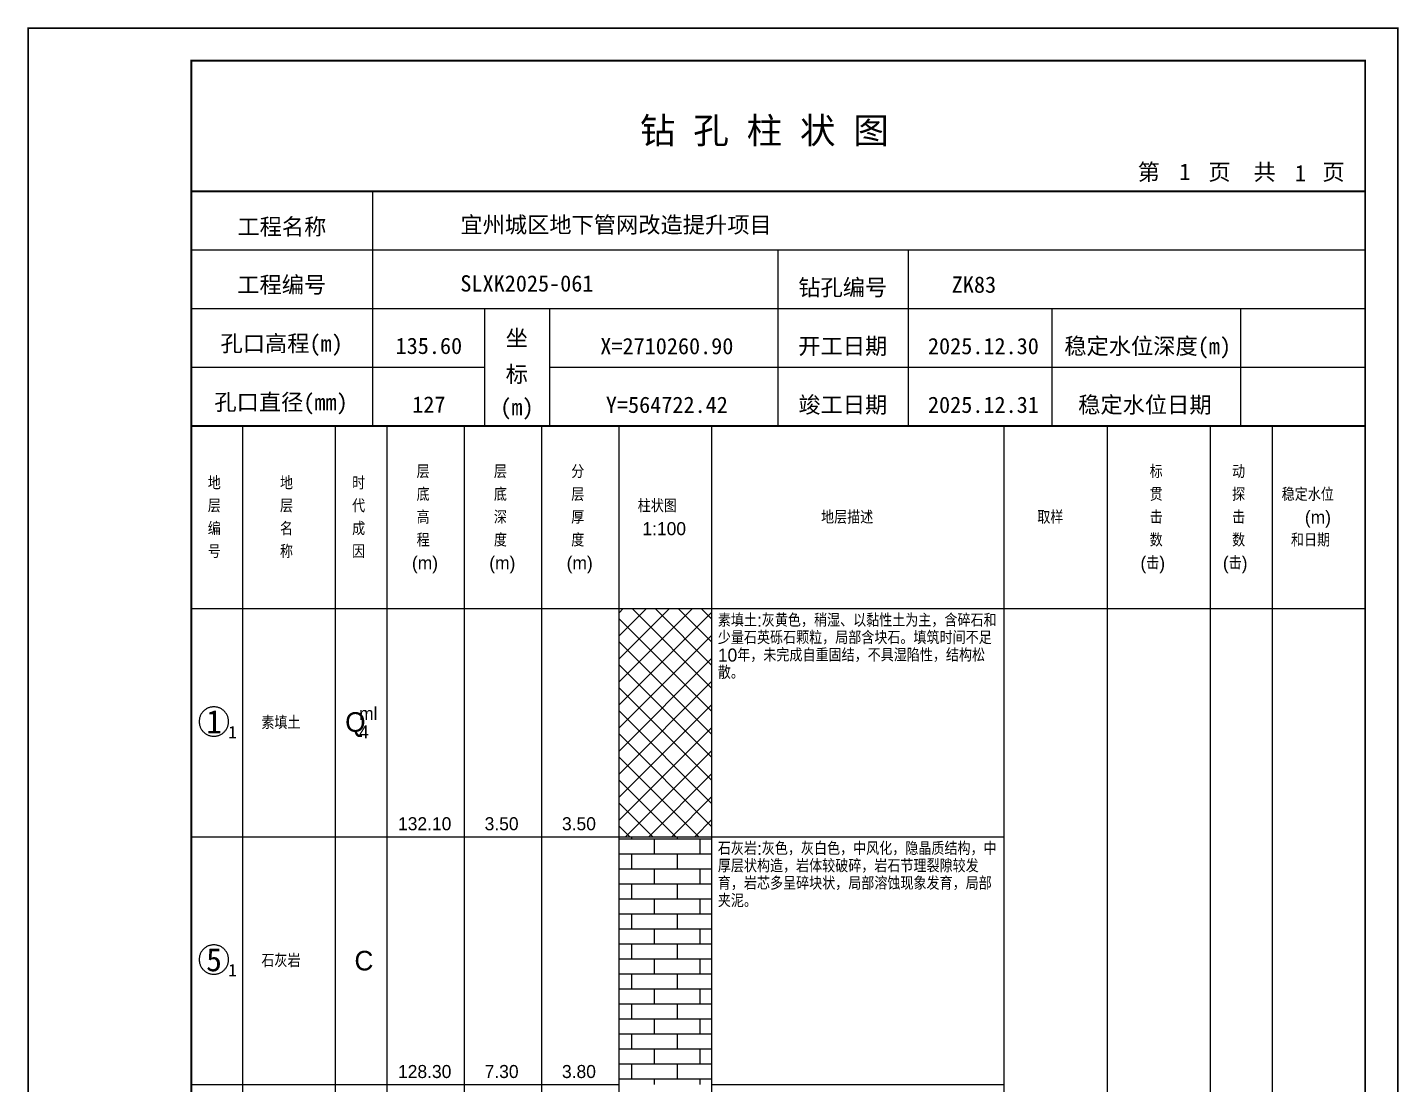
# Model space of a CAD drawing. Header units: millimetres. Extents: x 12489 to 89920, y 4630 to 4927.
# Drawn here: x 55389.3 to 55599.6, y 4764.7 to 4926.8 of the extents above; entities that cross this region are included whole.
import ezdxf
from ezdxf.enums import TextEntityAlignment as Align

# ---------------------------------------------------------------- set-up
doc = ezdxf.new("R2010")
doc.units = ezdxf.units.MM
doc.layers.add('ZZT_TC', color=7, linetype='Continuous')
doc.styles.add('成果图图块', font='', dxfattribs={"height": 2.5})
doc.styles.add('成果图模板', font='')
doc.styles.add('成果图模板标题', font='simhei.ttf')
doc.styles.add('成果图表体', font='Comfont.shx', dxfattribs={"height": 2, "bigfont": 'Hztxt12a.shx'})
doc.styles.get('成果图图块').set_extended_font_data('FangSong_GB2312')
doc.styles.get('成果图模板').set_extended_font_data('FangSong_GB2312')

# ---------------------------------------------------------------- blocks, each defined once
blk = doc.blocks.new('DCBH-1-1-1375', base_point=(0.3, -0.11))
at = {"layer": 'ZZT_TC', "color": 7}
blk.add_polyline3d([(-0.19, 2.31, 0), (-0.3, 2.31, 0), (-0.41, 2.3, 0), (-0.52, 2.29, 0), (-0.63, 2.27, 0), (-0.73, 2.24, 0), (-0.84, 2.21, 0), (-0.95, 2.18, 0), (-1.05, 2.14, 0), (-1.15, 2.09, 0), (-1.25, 2.04, 0), (-1.35, 1.99, 0), (-1.44, 1.93, 0), (-1.53, 1.87, 0), (-1.62, 1.8, 0), (-1.7, 1.73, 0), (-1.78, 1.65, 0), (-1.86, 1.57, 0), (-1.93, 1.49, 0), (-2, 1.4, 0), (-2.06, 1.31, 0), (-2.12, 1.22, 0), (-2.17, 1.12, 0), (-2.22, 1.02, 0), (-2.27, 0.92, 0), (-2.31, 0.82, 0), (-2.34, 0.71, 0), (-2.37, 0.61, 0), (-2.4, 0.5, 0), (-2.41, 0.39, 0), (-2.43, 0.28, 0), (-2.44, 0.17, 0), (-2.44, 0.06, 0), (-2.44, -0.05, 0), (-2.43, -0.16, 0), (-2.41, -0.27, 0), (-2.4, -0.38, 0), (-2.37, -0.49, 0), (-2.34, -0.6, 0), (-2.31, -0.7, 0), (-2.27, -0.8, 0), (-2.22, -0.9, 0), (-2.17, -1, 0), (-2.12, -1.1, 0), (-2.06, -1.19, 0), (-2, -1.28, 0), (-1.93, -1.37, 0), (-1.86, -1.45, 0), (-1.78, -1.53, 0), (-1.7, -1.61, 0), (-1.62, -1.68, 0), (-1.53, -1.75, 0), (-1.44, -1.81, 0), (-1.35, -1.87, 0), (-1.25, -1.93, 0), (-1.15, -1.98, 0), (-1.05, -2.02, 0), (-0.95, -2.06, 0), (-0.84, -2.1, 0), (-0.73, -2.13, 0), (-0.63, -2.15, 0), (-0.52, -2.17, 0), (-0.41, -2.18, 0), (-0.3, -2.19, 0), (-0.19, -2.19, 0), (-0.08, -2.19, 0), (0.03, -2.18, 0), (0.14, -2.17, 0), (0.25, -2.15, 0), (0.36, -2.13, 0), (0.47, -2.1, 0), (0.57, -2.06, 0), (0.67, -2.02, 0), (0.77, -1.98, 0), (0.87, -1.93, 0), (0.97, -1.87, 0), (1.06, -1.81, 0), (1.15, -1.75, 0), (1.24, -1.68, 0), (1.32, -1.61, 0), (1.4, -1.53, 0), (1.48, -1.45, 0), (1.55, -1.37, 0), (1.62, -1.28, 0), (1.68, -1.19, 0), (1.74, -1.1, 0), (1.8, -1, 0), (1.85, -0.9, 0), (1.89, -0.8, 0), (1.93, -0.7, 0), (1.97, -0.6, 0), (2, -0.49, 0), (2.02, -0.38, 0), (2.04, -0.27, 0), (2.05, -0.16, 0), (2.06, -0.05, 0), (2.06, 0.06, 0), (2.06, 0.17, 0), (2.05, 0.28, 0), (2.04, 0.39, 0), (2.02, 0.5, 0), (2, 0.61, 0), (1.97, 0.71, 0), (1.93, 0.82, 0), (1.89, 0.92, 0), (1.85, 1.02, 0), (1.8, 1.12, 0), (1.74, 1.22, 0), (1.68, 1.31, 0), (1.62, 1.4, 0), (1.55, 1.49, 0), (1.48, 1.57, 0), (1.4, 1.65, 0), (1.32, 1.73, 0), (1.24, 1.8, 0), (1.15, 1.87, 0), (1.06, 1.93, 0), (0.97, 1.99, 0), (0.87, 2.04, 0), (0.77, 2.09, 0), (0.67, 2.14, 0), (0.57, 2.18, 0), (0.47, 2.21, 0), (0.36, 2.24, 0), (0.25, 2.27, 0), (0.14, 2.29, 0), (0.03, 2.3, 0), (-0.08, 2.31, 0), (-0.19, 2.31, 0)], dxfattribs=at)
at = {"style": '成果图图块'}
blk.add_text('1', height=3.57, dxfattribs=at).set_placement((-0.16, -1.74), align=Align.CENTER)
blk.add_text('1', height=1.91, dxfattribs=at).set_placement((2.03, -2.53))
blk = doc.blocks.new('DCBH-1-1-1376', base_point=(0.3, -0.11))
at = {"layer": 'ZZT_TC', "color": 7}
blk.add_polyline3d([(-0.19, 2.31, 0), (-0.3, 2.31, 0), (-0.41, 2.3, 0), (-0.52, 2.29, 0), (-0.63, 2.27, 0), (-0.73, 2.24, 0), (-0.84, 2.21, 0), (-0.95, 2.18, 0), (-1.05, 2.14, 0), (-1.15, 2.09, 0), (-1.25, 2.04, 0), (-1.35, 1.99, 0), (-1.44, 1.93, 0), (-1.53, 1.87, 0), (-1.62, 1.8, 0), (-1.7, 1.73, 0), (-1.78, 1.65, 0), (-1.86, 1.57, 0), (-1.93, 1.49, 0), (-2, 1.4, 0), (-2.06, 1.31, 0), (-2.12, 1.22, 0), (-2.17, 1.12, 0), (-2.22, 1.02, 0), (-2.27, 0.92, 0), (-2.31, 0.82, 0), (-2.34, 0.71, 0), (-2.37, 0.61, 0), (-2.4, 0.5, 0), (-2.41, 0.39, 0), (-2.43, 0.28, 0), (-2.44, 0.17, 0), (-2.44, 0.06, 0), (-2.44, -0.05, 0), (-2.43, -0.16, 0), (-2.41, -0.27, 0), (-2.4, -0.38, 0), (-2.37, -0.49, 0), (-2.34, -0.6, 0), (-2.31, -0.7, 0), (-2.27, -0.8, 0), (-2.22, -0.9, 0), (-2.17, -1, 0), (-2.12, -1.1, 0), (-2.06, -1.19, 0), (-2, -1.28, 0), (-1.93, -1.37, 0), (-1.86, -1.45, 0), (-1.78, -1.53, 0), (-1.7, -1.61, 0), (-1.62, -1.68, 0), (-1.53, -1.75, 0), (-1.44, -1.81, 0), (-1.35, -1.87, 0), (-1.25, -1.93, 0), (-1.15, -1.98, 0), (-1.05, -2.02, 0), (-0.95, -2.06, 0), (-0.84, -2.1, 0), (-0.73, -2.13, 0), (-0.63, -2.15, 0), (-0.52, -2.17, 0), (-0.41, -2.18, 0), (-0.3, -2.19, 0), (-0.19, -2.19, 0), (-0.08, -2.19, 0), (0.03, -2.18, 0), (0.14, -2.17, 0), (0.25, -2.15, 0), (0.36, -2.13, 0), (0.47, -2.1, 0), (0.57, -2.06, 0), (0.67, -2.02, 0), (0.77, -1.98, 0), (0.87, -1.93, 0), (0.97, -1.87, 0), (1.06, -1.81, 0), (1.15, -1.75, 0), (1.24, -1.68, 0), (1.32, -1.61, 0), (1.4, -1.53, 0), (1.48, -1.45, 0), (1.55, -1.37, 0), (1.62, -1.28, 0), (1.68, -1.19, 0), (1.74, -1.1, 0), (1.8, -1, 0), (1.85, -0.9, 0), (1.89, -0.8, 0), (1.93, -0.7, 0), (1.97, -0.6, 0), (2, -0.49, 0), (2.02, -0.38, 0), (2.04, -0.27, 0), (2.05, -0.16, 0), (2.06, -0.05, 0), (2.06, 0.06, 0), (2.06, 0.17, 0), (2.05, 0.28, 0), (2.04, 0.39, 0), (2.02, 0.5, 0), (2, 0.61, 0), (1.97, 0.71, 0), (1.93, 0.82, 0), (1.89, 0.92, 0), (1.85, 1.02, 0), (1.8, 1.12, 0), (1.74, 1.22, 0), (1.68, 1.31, 0), (1.62, 1.4, 0), (1.55, 1.49, 0), (1.48, 1.57, 0), (1.4, 1.65, 0), (1.32, 1.73, 0), (1.24, 1.8, 0), (1.15, 1.87, 0), (1.06, 1.93, 0), (0.97, 1.99, 0), (0.87, 2.04, 0), (0.77, 2.09, 0), (0.67, 2.14, 0), (0.57, 2.18, 0), (0.47, 2.21, 0), (0.36, 2.24, 0), (0.25, 2.27, 0), (0.14, 2.29, 0), (0.03, 2.3, 0), (-0.08, 2.31, 0), (-0.19, 2.31, 0)], dxfattribs=at)
at = {"style": '成果图图块'}
blk.add_text('5', height=3.57, dxfattribs=at).set_placement((-0.16, -1.74), align=Align.CENTER)
blk.add_text('1', height=1.91, dxfattribs=at).set_placement((2.03, -2.53))
blk = doc.blocks.new('钻孔柱状图路桥昇龙制图梁世成校核莫家里.dwg196', base_point=(25, 236))
for p, q in [((52.82, 236), (52.82, 272)), ((25, 263), (205, 263)), ((115, 236), (115, 263)), ((135, 236), (135, 263)), ((25, 254), (205, 254)), ((70, 236), (70, 254)), ((80, 236), (80, 254)), ((157, 236), (157, 254)), ((185.95, 236), (185.95, 254)), ((25, 245), (70, 245)), ((80, 245), (205, 245))]:
    blk.add_line(p, q)
for points, const_width in [([(0, 0), (210, 0), (210, 297), (0, 297)], 0.25), ([(25, 5), (205, 5), (205, 292), (25, 292)], 0.3)]:
    blk.add_lwpolyline(points, close=True, dxfattribs=dict(const_width=const_width))
at = {"const_width": 0.3}
for points in [[(25, 272), (205, 272)], [(25, 236), (205, 236)]]:
    blk.add_lwpolyline(points, dxfattribs=at)
for s, height, style, p in [('钻 孔 柱 状 图', 4, '成果图模板标题', (93.8, 279.31)), ('第', 2.5, '成果图模板', (170.12, 273.7)), ('页', 2.5, '成果图模板', (180.96, 273.7)), ('共', 2.5, '成果图模板', (187.88, 273.7)), ('页', 2.5, '成果图模板', (198.44, 273.7)), ('工程名称', 2.5, '成果图模板', (32.07, 265.32)), ('宜州城区地下管网改造提升项目', 2.5, '成果图模板', (66.26, 265.61)), ('工程编号', 2.5, '成果图模板', (32.05, 256.41)), ('SLXK2025-061', 2.5, '成果图模板', (66.26, 256.61)), ('钻孔编号', 2.5, '成果图模板', (118.08, 256)), ('ZK83', 2.5, '成果图模板', (141.61, 256.43)), ('孔口高程(m)', 2.5, '成果图模板', (29.48, 247.41)), ('坐', 2.5, '成果图模板', (73.21, 248.24)), ('开工日期', 2.5, '成果图模板', (118.08, 247)), ('稳定水位深度(m)', 2.5, '成果图模板', (158.86, 247)), ('标', 2.5, '成果图模板', (73.21, 242.7)), ('孔口直径(mm)', 2.5, '成果图模板', (28.54, 238.41)), ('(m) ', 2.5, '成果图模板', (72.38, 237.65)), ('竣工日期', 2.5, '成果图模板', (118.08, 238)), ('稳定水位日期', 2.5, '成果图模板', (160.99, 238))]:
    blk.add_text(s, height=height, dxfattribs=dict(style=style)).set_placement(p)
at = {"style": '成果图模板'}
for s, p in [('1', (177.35, 273.74)), ('1', (195.08, 273.53)), ('135.60', (61.43, 247.04)), ('X=2710260.90', (97.92, 247)), ('2025.12.30', (146.46, 247)), ('127', (61.43, 238.04)), ('Y=564722.42', (97.92, 238)), ('2025.12.31', (146.46, 238))]:
    blk.add_text(s, height=2.5, dxfattribs=at).set_placement(p, align=Align.CENTER)

msp = doc.modelspace()

# ---------------------------------------------------------------- hatches: boundary and pattern name
at = {"linetype": 'Continuous'}
h = msp.add_hatch(dxfattribs=at)
h.set_pattern_fill('GKSTT', scale=0.5, style=0, pattern_type=2)
h.set_pattern_definition([(45, (0, 0), (-1.76776695, 1.76776695), []), (135, (0, 0), (-1.76776695, -1.76776695), [])])
h.paths.add_polyline_path([(55480.06, 4802.71), (55494.29, 4802.71), (55494.29, 4837.71), (55480.06, 4837.71)])
h = msp.add_hatch(dxfattribs=at)
h.set_pattern_fill('GKSHY', scale=0.5, style=0, pattern_type=2)
h.set_pattern_definition([(0, (0, 0), (0, 2.3), []), (90, (0, 0), (-3.5, 2.3), [2.3, -2.3])])
h.paths.add_polyline_path([(55480.06, 4764.71), (55494.29, 4764.71), (55494.29, 4802.71), (55480.06, 4802.71)])

# ---------------------------------------------------------------- linework, layer by layer
at = {"color": 0}
for p, q in [((55414.45, 4837.71), (55422.35, 4837.71)), ((55414.45, 4802.71), (55414.45, 4837.71)), ((55422.35, 4802.71), (55422.35, 4837.71)), ((55414.45, 4802.71), (55422.35, 4802.71)), ((55414.45, 4802.71), (55422.35, 4802.71)), ((55414.45, 4764.71), (55414.45, 4802.71)), ((55422.35, 4764.71), (55422.35, 4802.71)), ((55414.45, 4764.71), (55422.35, 4764.71))]:
    msp.add_line(p, q, dxfattribs=at)
for points in [[(55414.45, 4865.71), (55422.35, 4865.71)], [(55414.45, 4837.71), (55414.45, 4865.71)], [(55422.35, 4837.71), (55422.35, 4865.71)], [(55422.35, 4865.71), (55436.58, 4865.71)], [(55422.35, 4837.71), (55422.35, 4865.71)], [(55436.58, 4837.71), (55436.58, 4865.71)], [(55436.58, 4865.71), (55444.49, 4865.71)], [(55436.58, 4837.71), (55436.58, 4865.71)], [(55444.49, 4837.71), (55444.49, 4865.71)], [(55444.49, 4865.71), (55456.35, 4865.71)], [(55444.49, 4837.71), (55444.49, 4865.71)], [(55456.35, 4837.71), (55456.35, 4865.71)], [(55456.35, 4865.71), (55468.2, 4865.71)], [(55456.35, 4837.71), (55456.35, 4865.71)], [(55468.2, 4837.71), (55468.2, 4865.71)], [(55468.2, 4865.71), (55480.06, 4865.71)], [(55468.2, 4837.71), (55468.2, 4865.71)], [(55480.06, 4837.71), (55480.06, 4865.71)], [(55480.06, 4865.71), (55494.29, 4865.71)], [(55480.06, 4837.71), (55480.06, 4865.71)], [(55494.29, 4837.71), (55494.29, 4865.71)], [(55494.29, 4865.71), (55539.11, 4865.71)], [(55494.29, 4837.71), (55494.29, 4865.71)], [(55539.11, 4837.71), (55539.11, 4865.71)], [(55539.11, 4865.71), (55554.92, 4865.71)], [(55539.11, 4837.71), (55539.11, 4865.71)], [(55554.92, 4837.71), (55554.92, 4865.71)], [(55554.92, 4865.71), (55570.73, 4865.71)], [(55554.92, 4837.71), (55554.92, 4865.71)], [(55570.73, 4837.71), (55570.73, 4865.71)], [(55570.73, 4865.71), (55580.22, 4865.71)], [(55570.73, 4837.71), (55570.73, 4865.71)], [(55580.22, 4837.71), (55580.22, 4865.71)], [(55580.22, 4865.71), (55594.45, 4865.71)], [(55580.22, 4837.71), (55580.22, 4865.71)], [(55594.45, 4837.71), (55594.45, 4865.71)], [(55414.45, 4837.71), (55422.35, 4837.71)], [(55414.45, 4643.71), (55414.45, 4837.71)], [(55414.45, 4837.71), (55422.35, 4837.71)], [(55422.35, 4643.71), (55422.35, 4837.71)], [(55422.35, 4837.71), (55436.58, 4837.71)], [(55422.35, 4643.71), (55422.35, 4837.71)], [(55422.35, 4837.71), (55436.58, 4837.71)], [(55422.35, 4837.71), (55436.58, 4837.71)], [(55422.35, 4802.71), (55422.35, 4837.71)], [(55436.58, 4643.71), (55436.58, 4837.71)], [(55436.58, 4802.71), (55436.58, 4837.71)], [(55436.58, 4837.71), (55444.49, 4837.71)], [(55436.58, 4643.71), (55436.58, 4837.71)], [(55436.58, 4837.71), (55444.49, 4837.71)], [(55436.58, 4837.71), (55444.49, 4837.71)], [(55436.58, 4802.71), (55436.58, 4837.71)], [(55444.49, 4643.71), (55444.49, 4837.71)], [(55444.49, 4802.71), (55444.49, 4837.71)], [(55444.49, 4837.71), (55456.35, 4837.71)], [(55444.49, 4643.71), (55444.49, 4837.71)], [(55444.49, 4837.71), (55456.35, 4837.71)], [(55444.49, 4837.71), (55456.35, 4837.71)], [(55444.49, 4802.71), (55444.49, 4837.71)], [(55456.35, 4643.71), (55456.35, 4837.71)], [(55456.35, 4802.71), (55456.35, 4837.71)], [(55456.35, 4837.71), (55468.2, 4837.71)], [(55456.35, 4643.71), (55456.35, 4837.71)], [(55456.35, 4837.71), (55468.2, 4837.71)], [(55456.35, 4837.71), (55468.2, 4837.71)], [(55456.35, 4802.71), (55456.35, 4837.71)], [(55468.2, 4643.71), (55468.2, 4837.71)], [(55468.2, 4802.71), (55468.2, 4837.71)], [(55468.2, 4837.71), (55480.06, 4837.71)], [(55468.2, 4643.71), (55468.2, 4837.71)], [(55468.2, 4837.71), (55480.06, 4837.71)], [(55468.2, 4837.71), (55480.06, 4837.71)], [(55468.2, 4802.71), (55468.2, 4837.71)], [(55480.06, 4643.71), (55480.06, 4837.71)], [(55480.06, 4802.71), (55480.06, 4837.71)], [(55480.06, 4837.71), (55494.29, 4837.71)], [(55480.06, 4643.71), (55480.06, 4837.71)], [(55480.06, 4837.71), (55494.29, 4837.71)], [(55494.29, 4643.71), (55494.29, 4837.71)], [(55494.29, 4837.71), (55539.11, 4837.71)], [(55494.29, 4643.71), (55494.29, 4837.71)], [(55494.29, 4837.71), (55539.11, 4837.71)], [(55494.29, 4837.71), (55539.11, 4837.71)], [(55494.29, 4802.71), (55494.29, 4837.71)], [(55539.11, 4643.71), (55539.11, 4837.71)], [(55539.11, 4802.71), (55539.11, 4837.71)], [(55539.11, 4837.71), (55554.92, 4837.71)], [(55539.11, 4643.71), (55539.11, 4837.71)], [(55539.11, 4837.71), (55554.92, 4837.71)], [(55554.92, 4643.71), (55554.92, 4837.71)], [(55554.92, 4837.71), (55570.73, 4837.71)], [(55554.92, 4643.71), (55554.92, 4837.71)], [(55554.92, 4837.71), (55570.73, 4837.71)], [(55570.73, 4643.71), (55570.73, 4837.71)], [(55570.73, 4837.71), (55580.22, 4837.71)], [(55570.73, 4643.71), (55570.73, 4837.71)], [(55570.73, 4837.71), (55580.22, 4837.71)], [(55580.22, 4643.71), (55580.22, 4837.71)], [(55580.22, 4837.71), (55594.45, 4837.71)], [(55580.22, 4643.71), (55580.22, 4837.71)], [(55580.22, 4837.71), (55594.45, 4837.71)], [(55594.45, 4643.71), (55594.45, 4837.71)], [(55422.35, 4802.71), (55436.58, 4802.71)], [(55422.35, 4802.71), (55436.58, 4802.71)], [(55422.35, 4764.71), (55422.35, 4802.71)], [(55436.58, 4764.71), (55436.58, 4802.71)], [(55436.58, 4802.71), (55444.49, 4802.71)], [(55436.58, 4802.71), (55444.49, 4802.71)], [(55436.58, 4764.71), (55436.58, 4802.71)], [(55444.49, 4764.71), (55444.49, 4802.71)], [(55444.49, 4802.71), (55456.35, 4802.71)], [(55444.49, 4802.71), (55456.35, 4802.71)], [(55444.49, 4764.71), (55444.49, 4802.71)], [(55456.35, 4764.71), (55456.35, 4802.71)], [(55456.35, 4802.71), (55468.2, 4802.71)], [(55456.35, 4802.71), (55468.2, 4802.71)], [(55456.35, 4764.71), (55456.35, 4802.71)], [(55468.2, 4764.71), (55468.2, 4802.71)], [(55468.2, 4802.71), (55480.06, 4802.71)], [(55468.2, 4802.71), (55480.06, 4802.71)], [(55468.2, 4764.71), (55468.2, 4802.71)], [(55480.06, 4764.71), (55480.06, 4802.71)], [(55494.29, 4802.71), (55539.11, 4802.71)], [(55494.29, 4802.71), (55539.11, 4802.71)], [(55494.29, 4764.71), (55494.29, 4802.71)], [(55539.11, 4764.71), (55539.11, 4802.71)], [(55422.35, 4764.71), (55436.58, 4764.71)], [(55436.58, 4764.71), (55444.49, 4764.71)], [(55444.49, 4764.71), (55456.35, 4764.71)], [(55456.35, 4764.71), (55468.2, 4764.71)], [(55468.2, 4764.71), (55480.06, 4764.71)], [(55494.29, 4764.71), (55539.11, 4764.71)]]:
    msp.add_lwpolyline(points, dxfattribs=at)
at = {"color": 7, "flags": 128}
msp.add_lwpolyline([(55480.06, 4802.71), (55494.29, 4802.71)], dxfattribs=at)

# ---------------------------------------------------------------- block references
for name, p in [('钻孔柱状图路桥昇龙制图梁世成校核莫家里.dwg196', (55414.45, 4865.71)), ('DCBH-1-1-1375', (55418.4, 4820.21)), ('DCBH-1-1-1376', (55418.4, 4783.71))]:
    msp.add_blockref(name, p)

# ---------------------------------------------------------------- texts
at = {"color": 0, "style": '成果图表体'}
for s, height, p in [('层', 2, (55449, 4857.71)), ('层', 2, (55460.85, 4857.71)), ('分', 2, (55472.71, 4857.71)), ('标', 2, (55561.41, 4857.71)), ('动', 2, (55574.05, 4857.71)), ('地', 2, (55416.98, 4855.96)), ('地', 2, (55428.05, 4855.96)), ('时', 2, (55439.11, 4855.96)), ('底', 2, (55449, 4854.21)), ('底', 2, (55460.85, 4854.21)), ('层', 2, (55472.71, 4854.21)), ('贯', 2, (55561.41, 4854.21)), ('探', 2, (55574.05, 4854.21)), ('稳定水位', 2, (55581.65, 4854.21)), ('层', 2, (55416.98, 4852.46)), ('层', 2, (55428.05, 4852.46)), ('代', 2, (55439.11, 4852.46)), ('高', 2, (55449, 4850.71)), ('深', 2, (55460.85, 4850.71)), ('厚', 2, (55472.71, 4850.71)), ('柱状图', 2, (55482.91, 4852.46)), ('地层描述', 2, (55511.02, 4850.71)), ('取样', 2, (55544.18, 4850.71)), ('击', 2, (55561.41, 4850.71)), ('击', 2, (55574.05, 4850.71)), ('(m)', 2, (55585.2, 4850.71)), ('编', 2, (55416.98, 4848.96)), ('名', 2, (55428.05, 4848.96)), ('成', 2, (55439.11, 4848.96)), ('1:100', 2, (55483.62, 4848.96)), ('程', 2, (55449, 4847.21)), ('度', 2, (55460.85, 4847.21)), ('度', 2, (55472.71, 4847.21)), ('数', 2, (55561.41, 4847.21)), ('数', 2, (55574.05, 4847.21)), ('和日期', 2, (55583.07, 4847.21)), ('号', 2, (55416.98, 4845.46)), ('称', 2, (55428.05, 4845.46)), ('因', 2, (55439.11, 4845.46)), ('(m)', 2, (55448.28, 4843.71)), ('(m)', 2, (55460.14, 4843.71)), ('(m)', 2, (55472, 4843.71)), ('(击)', 2, (55559.99, 4843.71)), ('(击)', 2, (55572.63, 4843.71)), ('素填土', 2, (55425.2, 4819.21)), ('Q', 3, (55438.05, 4818.81)), ('ml', 2, (55440.18, 4820.61)), ('4', 2, (55440.18, 4817.81)), ('132.10', 2, (55446.15, 4803.71)), ('3.50', 2, (55459.43, 4803.71)), ('3.50', 2, (55471.29, 4803.71)), ('石灰岩', 2, (55425.2, 4782.71)), ('C', 3, (55439.47, 4782.21)), ('128.30', 2, (55446.15, 4765.71)), ('7.30', 2, (55459.43, 4765.71)), ('3.80', 2, (55471.29, 4765.71))]:
    msp.add_text(s, height=height, dxfattribs=at).set_placement(p)
at = {"color": 0, "char_height": 2, "width": 43.0292, "attachment_point": 1, "line_spacing_factor": 0.8, "style": '成果图表体'}
for s, insert in [('素填土:灰黄色，稍湿、以黏性土为主，含碎石和少量石英砾石颗粒，局部含块石。填筑时间不足10年，未完成自重固结，不具湿陷性，结构松散。', (55495.19, 4836.91)), ('石灰岩:灰色，灰白色，中风化，隐晶质结构，中厚层状构造，岩体较破碎，岩石节理裂隙较发育，岩芯多呈碎块状，局部溶蚀现象发育，局部夹泥。', (55495.19, 4801.91))]:
    msp.add_mtext(s, dxfattribs=dict(at, insert=insert))

doc.saveas('drawing.dxf')
